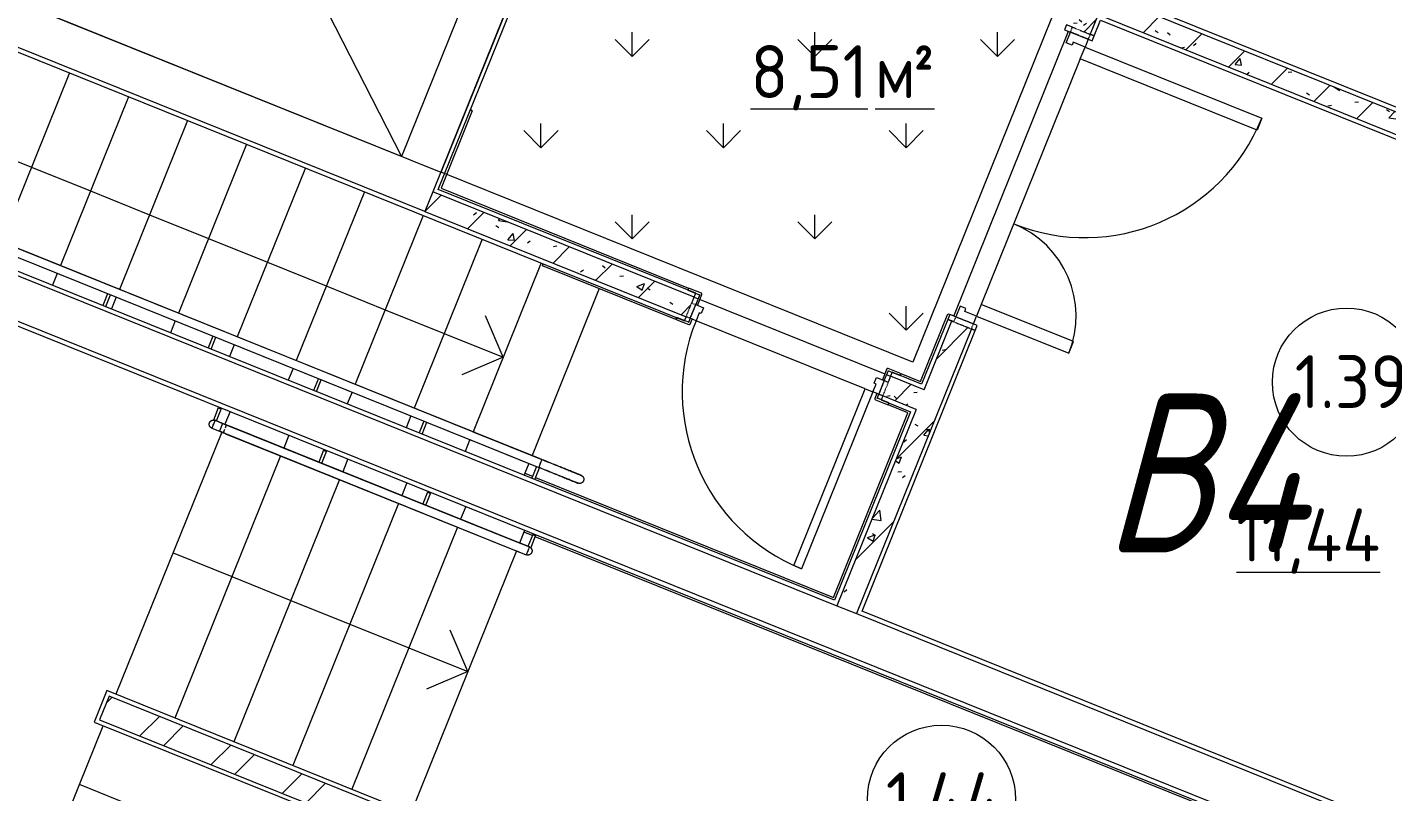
# Model space of a CAD drawing. Header units: millimetres. Extents: x -584918 to 2941280, y 3000189 to 4229862.
# Drawn here: x -417427 to -411009, y 3679839 to 3683450 of the extents above; entities that cross this region are included whole.
import ezdxf

# ---------------------------------------------------------------- set-up
doc = ezdxf.new("R2010")
doc.units = ezdxf.units.MM
doc.linetypes.add('ASVP_Невидимые', pattern=[5, 3, -2])
for name, color, linetype, lineweight in [('Двери', 7, 'Continuous', 0), ('Лестницы', 7, 'Continuous', 0), ('Линии', 7, 'Continuous', 0), ('Марки помещений', 7, 'Continuous', 0), ('Обобщенные модели', 7, 'Continuous', 0), ('Ограждение', 7, 'Continuous', 0), ('Перекрытие', 7, 'Continuous', 0), ('Стены внутренние', 7, 'Continuous', 0), ('Стены несущие', 7, 'Continuous', 0), ('Стены отделка', 7, 'Continuous', 0), ('Стены перегородки', 7, 'Continuous', 0), ('Стрелки вверх', 7, 'Continuous', 0), ('экспертиза ДУ категории', 1, 'Continuous', 0), ('экспертиза условные обозначения', 1, 'Continuous', 0)]:
    doc.layers.add(name, color=color, linetype=linetype, lineweight=lineweight)
doc.styles.add('GOST Common_2', font='', dxfattribs={"height": 500})
doc.styles.add('GOST Common_3', font='', dxfattribs={"width": 0.9, "height": 500})
doc.styles.add('mytext', font='isocpeur.ttf', dxfattribs={"width": 0.8, "oblique": 14.999978})
doc.styles.get('GOST Common_2').set_extended_font_data('GOST Common')
doc.styles.get('GOST Common_3').set_extended_font_data('GOST Common')
pattern_1 = [(45, (-437515.92, 3663725.22), (-141.4214, 141.4214), [])]
pattern_2 = [(50, (-437515.92, 3663725.22), (364.368, -31.8783), [38.1, -419.1]), (355, (-437515.92, 3663725.2), (-70.486, 382.1133), [30.48, -335.28]), (100.451, (-437485.56, 3663722.56), (293.885, 350.2334), [32.38, -356.18]), (46.184, (-437515.92, 3663826.8), (542.1585, -84.086), [57.15, -628.65]), (96.636, (-437470.74, 3663819.8), (474.805, 494.8554), [48.57, -534.27]), (351.184, (-437515.9, 3663826.8), (474.81, 494.85), [45.72, -502.92]), (21, (-437465.12, 3663801.42), (303.2285, -204.5305), [38.1, -419.1]), (326, (-437465.12, 3663801.4), (123.604, 368.376), [30.48, -335.28]), (71.451, (-437439.86, 3663784.37), (426.834, 163.8427), [32.38, -356.18]), (37.5, (-437515.92, 3663725.22), (6.17665, 169.11015), [16.764, -314.452, 16.764, -323.596, -336.55]), (37.5, (-437515.92, 3663725.22), (6.17665, 169.11015), [-671.576, 16.764, -319.786]), (7.5, (-437515.92, 3663725.22), (133.6389, 200.3615), [16.764, -177.292, 16.764, -306.832, -128.27]), (7.5, (-437515.92, 3663725.22), (133.6389, 200.3615), [-517.652, 16.764, -111.506]), (327.5, (-437629.21, 3663725.22), (271.1818, -11.45836), [16.764, -110.236, 16.764, -379.476, -525.78]), (327.5, (-437629.21, 3663725.22), (271.1818, -11.45836), [-523.24, 16.764, -509.016]), (317.5, (-437680, 3663725.22), (296.2585, 50.8528), [16.764, -148.336, 16.764, -246.38, -373.38]), (317.5, (-437680, 3663725.22), (296.2585, 50.8528), [-428.244, 16.764, -356.616])]

# ---------------------------------------------------------------- blocks, each defined once
blk = doc.blocks.new('Тип перил - Перила_Внутренний_-5255648-АР Этаж 01')
at = {"layer": 'Ограждение'}
for p, q in [((20967, 17847.8), (20968.8, 17852.1)), ((21010.8, 17854.2), (20975.4, 17868.5)), ((22411.5, 17289.8), (21039.8, 17842.5)), ((20960.4, 17831.4), (20995.8, 17817.1)), ((21024.9, 17805.4), (22396.6, 17252.7)), ((22459.4, 17270.5), (22424, 17284.7)), ((22409, 17247.6), (22444.4, 17233.4)), ((22452.8, 17254.1), (22451, 17249.7))]:
    blk.add_line(p, q, dxfattribs=at)
at = {"layer": 'Ограждение', "flags": 128}
for points in [[(21010.8, 17854.2), (21013.4, 17853.2), (21016, 17852.1), (21018.6, 17851.1), (21021.1, 17850.1), (21023.7, 17849), (21026.2, 17848), (21028.7, 17847), (21031.2, 17846), (21033.7, 17845), (21036.1, 17844), (21038.4, 17843.1), (21039.8, 17842.5)], [(21024.9, 17805.4), (21022.5, 17806.4), (21020.1, 17807.3), (21017.7, 17808.3), (21015.3, 17809.3), (21012.8, 17810.3), (21010.2, 17811.3), (21007.7, 17812.3), (21005.1, 17813.4), (21002.6, 17814.4), (21000, 17815.5), (20997.4, 17816.5), (20995.8, 17817.1)], [(22424, 17284.7), (22422.9, 17285.2), (22421.7, 17285.6), (22420.6, 17286.1), (22419.5, 17286.5), (22418.4, 17287), (22417.4, 17287.4), (22416.3, 17287.8), (22415.2, 17288.3), (22414.2, 17288.7), (22413.1, 17289.1), (22412.1, 17289.5), (22411.5, 17289.8)], [(22396.6, 17252.7), (22397.6, 17252.2), (22398.6, 17251.8), (22399.6, 17251.4), (22400.7, 17251), (22401.8, 17250.6), (22402.8, 17250.1), (22403.9, 17249.7), (22405, 17249.2), (22406.1, 17248.8), (22407.2, 17248.4), (22408.4, 17247.9), (22409, 17247.6)]]:
    blk.add_lwpolyline(points, dxfattribs=at)
blk = doc.blocks.new('Тип перил - D40-138916-АР Этаж 01')
at = {"layer": 'Ограждение', "flags": 128}
for points in [[(0, 20), (0.8, 20), (1.6, 19.9), (2.4, 19.9), (3.2, 19.7), (4, 19.6), (4.8, 19.4), (5.5, 19.2), (6.3, 19), (7, 18.7), (7.8, 18.4), (8.5, 18.1), (9.2, 17.7), (9.9, 17.4), (10.6, 16.9), (11.3, 16.5), (11.9, 16), (12.6, 15.6), (13.2, 15), (13.8, 14.5), (14.3, 13.9), (14.9, 13.3), (15.4, 12.7), (15.9, 12.1), (16.4, 11.5), (16.8, 10.8), (17.2, 10.1), (17.6, 9.4), (18, 8.7), (18.3, 8), (18.6, 7.2), (18.9, 6.5), (19.2, 5.7), (19.4, 5), (19.6, 4.2), (19.7, 3.4), (19.8, 2.6), (19.9, 1.8), (20, 1), (20, 0.2), (20, 0)], [(20, 0), (20, -0.8), (19.9, -1.6), (19.9, -2.4), (19.7, -3.2), (19.6, -4), (19.4, -4.8), (19.2, -5.5), (19, -6.3), (18.7, -7), (18.4, -7.8), (18.1, -8.5), (17.7, -9.2), (17.4, -9.9), (16.9, -10.6), (16.5, -11.3), (16, -11.9), (15.6, -12.6), (15, -13.2), (14.5, -13.8), (13.9, -14.3), (13.3, -14.9), (12.7, -15.4), (12.1, -15.9), (11.5, -16.4), (10.8, -16.8), (10.1, -17.2), (9.4, -17.6), (8.7, -18), (8, -18.3), (7.2, -18.6), (6.5, -18.9), (5.7, -19.2), (5, -19.4), (4.2, -19.6), (3.4, -19.7), (2.6, -19.8), (1.8, -19.9), (1, -20), (0.2, -20), (0, -20)]]:
    blk.add_lwpolyline(points, dxfattribs=at)
blk = doc.blocks.new('Тип перил - D40-V3-АР Этаж 01')
at = {"layer": 'Ограждение', "flags": 128}
for points in [[(0, 20), (0.8, 20), (1.6, 19.9), (2.4, 19.9), (3.2, 19.7), (4, 19.6), (4.8, 19.4), (5.5, 19.2), (6.3, 19), (7, 18.7), (7.8, 18.4), (8.5, 18.1), (9.2, 17.7), (9.9, 17.4), (10.6, 16.9), (11.3, 16.5), (11.9, 16), (12.6, 15.6), (13.2, 15), (13.8, 14.5), (14.3, 13.9), (14.9, 13.3), (15.4, 12.7), (15.9, 12.1), (16.4, 11.5), (16.8, 10.8), (17.2, 10.1), (17.6, 9.4), (18, 8.7), (18.3, 8), (18.6, 7.2), (18.9, 6.5), (19.2, 5.7), (19.4, 5), (19.6, 4.2), (19.7, 3.4), (19.8, 2.6), (19.9, 1.8), (20, 1), (20, 0.2), (20, 0)], [(20, 0), (20, -0.8), (19.9, -1.6), (19.9, -2.4), (19.7, -3.2), (19.6, -4), (19.4, -4.8), (19.2, -5.5), (19, -6.3), (18.7, -7), (18.4, -7.8), (18.1, -8.5), (17.7, -9.2), (17.4, -9.9), (16.9, -10.6), (16.5, -11.3), (16, -11.9), (15.6, -12.6), (15, -13.2), (14.5, -13.8), (13.9, -14.3), (13.3, -14.9), (12.7, -15.4), (12.1, -15.9), (11.5, -16.4), (10.8, -16.8), (10.1, -17.2), (9.4, -17.6), (8.7, -18), (8, -18.3), (7.2, -18.6), (6.5, -18.9), (5.7, -19.2), (5, -19.4), (4.2, -19.6), (3.4, -19.7), (2.6, -19.8), (1.8, -19.9), (1, -20), (0.2, -20), (0, -20)]]:
    blk.add_lwpolyline(points, dxfattribs=at)
blk = doc.blocks.new('Тип перил - Перила_Внутренний_-V4-АР Этаж 01')
at = {"layer": 'Ограждение'}
for p, q in [((20975.4, 17868.5), (20960.4, 17831.4)), ((20975.4, 17868.5), (21010.8, 17854.2)), ((21010.8, 17854.2), (20995.8, 17817.1)), ((21010.8, 17854.2), (20995.8, 17817.1)), ((21010.8, 17854.2), (21028.6, 17847)), ((21028.6, 17847), (21022.4, 17831.5)), ((21028.6, 17847), (21022.4, 17831.5)), ((21028.6, 17847), (21031.5, 17845.9)), ((21031.5, 17845.9), (22403.2, 17293.1)), ((20960.4, 17831.4), (20995.8, 17817.1)), ((20995.8, 17817.1), (21013.7, 17809.9)), ((21019.9, 17825.5), (21013.7, 17809.9)), ((21019.9, 17825.5), (21013.7, 17809.9)), ((21013.7, 17809.9), (21016.6, 17808.8)), ((21016.6, 17808.8), (22388.3, 17256)), ((22403.2, 17293.1), (22424, 17284.7)), ((22424, 17284.7), (22459.4, 17270.5)), ((22459.4, 17270.5), (22444.4, 17233.4)), ((22388.3, 17256), (22409, 17247.6)), ((22409, 17247.6), (22444.4, 17233.4))]:
    blk.add_line(p, q, dxfattribs=at)
blk = doc.blocks.new('ADSK_Ограждение_Опоры_Г_образная - D15 высота60 консоль80-139754-АР Этаж 01')
at = {"layer": 'Ограждение'}
for p, q in [((-7.5, 80), (-7.5, 17.7)), ((-7.5, 80), (0, 80)), ((0, 80), (7.5, 80)), ((7.5, 20), (7.5, 80))]:
    blk.add_line(p, q, dxfattribs=at)
blk = doc.blocks.new('ADSK_Ограждение_Опоры_Г_образная - D15 высота60 консоль80-V5-АР Этаж 01')
at = {"layer": 'Ограждение'}
for p, q in [((-7.5, 80), (-7.5, 20)), ((-7.5, 80), (0, 80)), ((0, 80), (7.5, 80)), ((7.5, 20), (7.5, 80))]:
    blk.add_line(p, q, dxfattribs=at)
blk = doc.blocks.new('ADSK_Ограждение_Опоры_Г_образная - D15 высота60 консоль80-V6-АР Этаж 01')
at = {"layer": 'Ограждение'}
for p, q in [((-7.5, 80), (-7.5, 20)), ((-7.5, 80), (0, 80)), ((0, 80), (7.5, 80)), ((7.5, 17.1), (7.5, 80))]:
    blk.add_line(p, q, dxfattribs=at)
blk = doc.blocks.new('Тип перил - Перила_Внутренний_-6278813-АР Этаж 01')
at = {"layer": 'Ограждение'}
for p, q in [((22191.9, 17814.9), (19410.8, 18935.6)), ((19395.9, 18898.5), (22176.9, 17777.8)), ((22471.6, 17702.2), (22204.3, 17809.9)), ((22189.4, 17772.8), (22456.7, 17665.1)), ((22456.7, 17665.1), (22503.1, 17646.4)), ((22518, 17683.5), (22471.6, 17702.2)), ((22511.4, 17667.1), (22509.7, 17662.8))]:
    blk.add_line(p, q, dxfattribs=at)
at = {"layer": 'Ограждение', "flags": 128}
for points in [[(22176.9, 17777.8), (22177.9, 17777.4), (22179, 17777), (22180, 17776.6), (22181.1, 17776.1), (22182.1, 17775.7), (22183.2, 17775.3), (22184.3, 17774.8), (22185.4, 17774.4), (22186.5, 17774), (22187.6, 17773.5), (22188.7, 17773.1), (22189.4, 17772.8)], [(22204.3, 17809.9), (22203.2, 17810.3), (22202.1, 17810.8), (22201, 17811.2), (22199.9, 17811.7), (22198.8, 17812.1), (22197.7, 17812.6), (22196.6, 17813), (22195.6, 17813.4), (22194.5, 17813.8), (22193.5, 17814.3), (22192.5, 17814.7), (22191.9, 17814.9)]]:
    blk.add_lwpolyline(points, dxfattribs=at)
blk = doc.blocks.new('Тип перил - Дуга D40_расстояние между поручнями 400-V34-АР Этаж 01')
at = {"layer": 'Ограждение'}
for p, q in [((0, 0), (0, 2.3)), ((0, -2.3), (0, 0))]:
    blk.add_line(p, q, dxfattribs=at)
at = {"layer": 'Ограждение', "flags": 128}
for points in [[(0, 20), (8, 20), (16, 20), (23.9, 20), (31.9, 20), (39.7, 20), (47.5, 20), (55.3, 20), (62.9, 20), (70.5, 20), (77.9, 20), (85.2, 20), (92.4, 20), (99.4, 20), (106.2, 20), (112.9, 20), (119.4, 20), (125.8, 20), (131.9, 20), (137.8, 20), (143.5, 20), (148.9, 20), (154.1, 20), (159.1, 20), (163.8, 20), (168.3, 20), (172.5, 20), (176.4, 20), (180, 20), (183.4, 20), (186.4, 20), (189.2, 20), (191.6, 20), (193.7, 20), (195.6, 20), (197.1, 20), (198.3, 20), (199.2, 20), (199.7, 20), (200, 20), (200, 20)], [(200, 20), (199.8, 20), (199.4, 20), (198.6, 20), (197.4, 20), (196, 20), (194.3, 20), (192.2, 20), (189.8, 20), (187.2, 20), (184.2, 20), (181, 20), (177.4, 20), (173.6, 20), (169.5, 20), (165.1, 20), (160.4, 20), (155.5, 20), (150.4, 20), (145, 20), (139.3, 20), (133.5, 20), (127.4, 20), (121.2, 20), (114.7, 20), (108.1, 20), (101.2, 20), (94.3, 20), (87.1, 20), (79.9, 20), (72.5, 20), (65, 20), (57.3, 20), (49.6, 20), (41.8, 20), (34, 20), (26.1, 20), (18.1, 20), (10.2, 20), (2.2, 20), (0, 20)], [(200, 20), (200.8, 20), (201.6, 19.9), (202.4, 19.9), (203.2, 19.7), (204, 19.6), (204.8, 19.4), (205.5, 19.2), (206.3, 19), (207, 18.7), (207.8, 18.4), (208.5, 18.1), (209.2, 17.7), (209.9, 17.4), (210.6, 16.9), (211.3, 16.5), (211.9, 16), (212.6, 15.6), (213.2, 15), (213.8, 14.5), (214.3, 13.9), (214.9, 13.3), (215.4, 12.7), (215.9, 12.1), (216.4, 11.5), (216.8, 10.8), (217.2, 10.1), (217.6, 9.4), (218, 8.7), (218.3, 8), (218.6, 7.2), (218.9, 6.5), (219.2, 5.7), (219.4, 5), (219.6, 4.2), (219.7, 3.4), (219.8, 2.6), (219.9, 1.8), (220, 1), (220, 0.2), (220, 0)], [(220, 0), (220, -0.8), (219.9, -1.6), (219.9, -2.4), (219.7, -3.2), (219.6, -4), (219.4, -4.8), (219.2, -5.5), (219, -6.3), (218.7, -7), (218.4, -7.8), (218.1, -8.5), (217.7, -9.2), (217.4, -9.9), (216.9, -10.6), (216.5, -11.3), (216, -11.9), (215.6, -12.6), (215, -13.2), (214.5, -13.8), (213.9, -14.3), (213.3, -14.9), (212.7, -15.4), (212.1, -15.9), (211.5, -16.4), (210.8, -16.8), (210.1, -17.2), (209.4, -17.6), (208.7, -18), (208, -18.3), (207.2, -18.6), (206.5, -18.9), (205.7, -19.2), (205, -19.4), (204.2, -19.6), (203.4, -19.7), (202.6, -19.8), (201.8, -19.9), (201, -20), (200.2, -20), (200, -20)], [(0, -20), (8, -20), (16, -20), (23.9, -20), (31.9, -20), (39.7, -20), (47.5, -20), (55.3, -20), (62.9, -20), (70.5, -20), (77.9, -20), (85.2, -20), (92.4, -20), (99.4, -20), (106.2, -20), (112.9, -20), (119.4, -20), (125.8, -20), (131.9, -20), (137.8, -20), (143.5, -20), (148.9, -20), (154.1, -20), (159.1, -20), (163.8, -20), (168.3, -20), (172.5, -20), (176.4, -20), (180, -20), (183.4, -20), (186.4, -20), (189.2, -20), (191.6, -20), (193.7, -20), (195.6, -20), (197.1, -20), (198.3, -20), (199.2, -20), (199.7, -20), (200, -20), (200, -20)], [(200, -20), (199.8, -20), (199.4, -20), (198.6, -20), (197.4, -20), (196, -20), (194.3, -20), (192.2, -20), (189.8, -20), (187.2, -20), (184.2, -20), (181, -20), (177.4, -20), (173.6, -20), (169.5, -20), (165.1, -20), (160.4, -20), (155.5, -20), (150.4, -20), (145, -20), (139.3, -20), (133.5, -20), (127.4, -20), (121.2, -20), (114.7, -20), (108.1, -20), (101.2, -20), (94.3, -20), (87.1, -20), (79.9, -20), (72.5, -20), (65, -20), (57.3, -20), (49.6, -20), (41.8, -20), (34, -20), (26.1, -20), (18.1, -20), (10.2, -20), (3.7, -20)]]:
    blk.add_lwpolyline(points, dxfattribs=at)
blk = doc.blocks.new('Тип перил - Перила_Внутренний_-V35-АР Этаж 01')
at = {"layer": 'Ограждение'}
for p, q in [((19410.8, 18935.6), (22183.6, 17818.3)), ((19395.9, 18898.5), (22168.6, 17781.2)), ((22168.6, 17781.2), (22189.4, 17772.8)), ((22183.6, 17818.3), (22204.3, 17809.9)), ((22204.3, 17809.9), (22518, 17683.5)), ((22189.4, 17772.8), (22503.1, 17646.4)), ((22510.5, 17664.9), (22503.1, 17646.4)), ((22518, 17683.5), (22510.5, 17664.9))]:
    blk.add_line(p, q, dxfattribs=at)
blk = doc.blocks.new('Тип перил - Перила_Внутренний_-6278830-АР Этаж 01')
at = {"layer": 'Ограждение', "flags": 128}
for points in [[(18188.6, 19385), (18189.6, 19384.6), (18190.6, 19384.2), (18191.7, 19383.8), (18192.7, 19383.4)], [(18207.3, 19420.7), (18206.2, 19421.1), (18205.2, 19421.5), (18204.2, 19421.9), (18203.6, 19422.1)], [(18216, 19417.1), (18214.9, 19417.6), (18213.8, 19418), (18212.7, 19418.5), (18211.6, 19418.9)], [(18196, 19382.1), (18197.1, 19381.6), (18198.2, 19381.2), (18199.3, 19380.7), (18200.4, 19380.3), (18201.1, 19380)], [(22176.9, 17777.8), (22177.9, 17777.4), (22179, 17777), (22180, 17776.6), (22181.1, 17776.1)], [(22195.6, 17813.4), (22194.5, 17813.8), (22193.5, 17814.3), (22192.5, 17814.7), (22191.9, 17814.9)], [(22204.3, 17809.9), (22203.2, 17810.3), (22202.1, 17810.8), (22201, 17811.2), (22199.9, 17811.7)], [(22184.3, 17774.8), (22185.4, 17774.4), (22186.5, 17774), (22187.6, 17773.5), (22188.7, 17773.1), (22189.4, 17772.8)]]:
    blk.add_lwpolyline(points, dxfattribs=at)
blk = doc.blocks.new('Тип перил - Перила_Внутренний_-V36-АР Этаж 01')
at = {"layer": 'Ограждение'}
for p, q in [((18188.6, 19385.1), (18201.1, 19380)), ((18203.5, 19422.2), (18216, 19417.1)), ((22176.9, 17777.8), (22189.4, 17772.8)), ((22191.8, 17814.9), (22204.3, 17809.9))]:
    blk.add_line(p, q, dxfattribs=at)
blk = doc.blocks.new('ADSK_Ограждение_Опоры_Г_образная - D15 высота60 консоль80-V38-АР Этаж 01')
at = {"layer": 'Ограждение'}
for p, q in [((-7.5, 80), (-7.5, 20)), ((7.5, 20), (7.5, 80))]:
    blk.add_line(p, q, dxfattribs=at)
blk = doc.blocks.new('ADSK_Ограждение_Опоры_Г_образная - D15 высота60 консоль80-V39-АР Этаж 01')
at = {"layer": 'Ограждение'}
for p, q in [((-7.5, 80), (-7.5, 20)), ((7.5, 20), (7.5, 80))]:
    blk.add_line(p, q, dxfattribs=at)
blk = doc.blocks.new('ASVP_ДверьПротивопожарнаяСтальная_2 полотна - EI30 1370х2000h_полотна_ О Пр _1250 в свету_-7521761-АР Этаж 01')
at = {"layer": 'Двери', "lineweight": 18}
for p, q in [((-685, 950), (-625, 950)), ((-685, 50), (-685, 950)), ((-625, 950), (-625, 50)), ((685, 520), (625, 520)), ((625, 520), (625, 50)), ((685, 50), (685, 520)), ((-725, 50), (-685, 50)), ((-725, -40), (-725, 50)), ((-625, 50), (-685, 50)), ((-685, 50), (-685, -10)), ((625, 50), (685, 50)), ((725, 50), (685, 50)), ((685, 50), (685, -10)), ((725, -40), (725, 50)), ((-670, -40), (-725, -40)), ((-685, -10), (-670, -10)), ((-670, -10), (-670, -40)), ((685, -10), (670, -10)), ((670, -10), (670, -40)), ((670, -40), (725, -40))]:
    blk.add_line(p, q, dxfattribs=at)
at = {"layer": 'Двери', "linetype": 'ASVP_Невидимые', "lineweight": 18}
for p, q in [((-750, 50), (-725, 50)), ((-750, -40), (-750, 50)), ((-725, 50), (-725, -40)), ((750, 50), (725, 50)), ((725, 50), (725, -40)), ((750, -40), (750, 50)), ((-725, -40), (-750, -40)), ((725, -40), (750, -40))]:
    blk.add_line(p, q, dxfattribs=at)
at = {"layer": 'Двери'}
for centre, radius, start, end in [((-685, 50), 900, 360, 90), ((685, 50), 470, 90, 180)]:
    blk.add_arc(centre, radius, start, end, dxfattribs=at)
blk = doc.blocks.new('ASVP_ДверьДеревянная_1 полотно - Входная_внутр_ 900х2000h_полотно_ Г Пр _850 в свету_-7521734-АР Этаж 01')
at = {"layer": 'Двери', "lineweight": 18}
for p, q in [((-450, 950), (-410, 950)), ((-450, 50), (-450, 950)), ((-410, 950), (-410, 50)), ((-480, 50), (-450, 50)), ((-480, -20), (-480, 50)), ((-410, 50), (-450, 50)), ((-450, 50), (-450, 10)), ((-450, 10), (-440, 10)), ((-440, 10), (-440, -20)), ((440, 10), (450, 10)), ((440, -20), (440, 10)), ((450, 50), (480, 50)), ((450, 10), (450, 50)), ((480, 50), (480, -20)), ((-440, -20), (-480, -20)), ((480, -20), (440, -20))]:
    blk.add_line(p, q, dxfattribs=at)
at = {"layer": 'Двери', "linetype": 'ASVP_Невидимые', "lineweight": 18}
for p, q in [((-500, 50), (-480, 50)), ((-500, -20), (-500, 50)), ((-480, 50), (-480, -20)), ((480, 50), (500, 50)), ((480, -20), (480, 50)), ((500, 50), (500, -20)), ((-480, -20), (-500, -20)), ((500, -20), (480, -20))]:
    blk.add_line(p, q, dxfattribs=at)
at = {"layer": 'Двери'}
blk.add_arc((-450, 50), 900, 0, 90, dxfattribs=at)
blk = doc.blocks.new('ASVP_НАЛИЧНИК МДФ_Двери - Наличник дверной МДФ-7487747-АР Этаж 01')
at = {"layer": 'Обобщенные модели'}
for p, q in [((-481, 0), (-540, 0)), ((-540, 0), (-540, -5)), ((-481, -1), (-481, 0)), ((-480, 50), (-480, -1)), ((-470, -5), (-470, 50)), ((470, 50), (470, -5)), ((480, -1), (480, 50)), ((540, 0), (481, 0)), ((481, 0), (481, -1)), ((540, -5), (540, 0)), ((-535, -10), (-475, -10)), ((-480, -1), (-481, -1)), ((475, -10), (535, -10)), ((481, -1), (480, -1))]:
    blk.add_line(p, q, dxfattribs=at)
for centre, start, end in [((-535, -5), 180, 270), ((-475, -5), 270, 360), ((475, -5), 180, 270), ((535, -5), 270, 360)]:
    blk.add_arc(centre, 5, start, end, dxfattribs=at)
blk = doc.blocks.new('ASVP_НАЛИЧНИК МДФ_Двери - Наличник дверной МДФ-V41-АР Этаж 01')
at = {"layer": 'Обобщенные модели'}
h = blk.add_hatch(dxfattribs=at)
h.set_pattern_fill('FP_18', color=256, style=0, pattern_type=2)
h.set_pattern_definition([(238.819, (-15157.38, -25229.885), (847.5705, 1239.66265), [208.25, -1874.25]), (228.514, (-14878.89, -25252.37), (-230.6308, -541.9905), [465.661, -465.661]), (220.384, (-14801.05, -25445.53), (-616.941, -697.6711), [263.418, -1053.671])])
h.paths.add_polyline_path([(535, -10), (539.1, -7.1), (540, -4), (540, 0), (480, 0.1), (480, 20), (470, 20), (470, -5), (471.5, -8.5), (475, -10), (525.2, -10)])
h.paths.add_polyline_path([(-475, -10), (-471.5, -8.5), (-470, -5), (-470, 20), (-480, 20), (-481, 0), (-540, 0), (-540, -5), (-537.5, -9), (-535, -10), (-487.9, -10)])
for p, q in [((-481, 0), (-540, 0)), ((-540, 0), (-540, -5)), ((-480, 20), (-480, -1)), ((-470, -5), (-470, 20)), ((470, 20), (470, -5)), ((480, -1), (480, 20)), ((-535, -10), (-475, -10)), ((-481, -1), (-481, 0)), ((-480, -1), (-481, -1)), ((475, -10), (535, -10)), ((481, -1), (480, -1)), ((540, 0), (481, 0)), ((481, 0), (481, -1)), ((540, -5), (540, 0))]:
    blk.add_line(p, q, dxfattribs=at)
for centre, start, end in [((-535, -5), 180, 270), ((-475, -5), 270, 360), ((475, -5), 180, 270), ((535, -5), 270, 360)]:
    blk.add_arc(centre, 5, start, end, dxfattribs=at)
blk = doc.blocks.new('ASVP_ОТКОС_Оштукатуривание дверного откоса - Оштукатуривание дверного откоса-7521762-АР Этаж 01')
at = {"layer": 'Обобщенные модели'}
for p, q in [((-750, 30), (-750, 0)), ((-725, 0), (-725, 30)), ((725, 30), (725, 0)), ((750, 0), (750, 30)), ((-750, 0), (-725, 0)), ((725, 0), (750, 0))]:
    blk.add_line(p, q, dxfattribs=at)
blk = doc.blocks.new('ASVP_ОТКОС_Оштукатуривание дверного откоса - Оштукатуривание дверного откоса-5741164-АР Этаж 01')
at = {"layer": 'Обобщенные модели'}
for p, q in [((-750, 20), (-750, 0)), ((-750, 0), (-725, 0)), ((-725, 0), (-725, 20)), ((725, 20), (725, 0)), ((725, 0), (750, 0)), ((750, 0), (750, 20))]:
    blk.add_line(p, q, dxfattribs=at)
blk = doc.blocks.new('ASVP_Марка_Помещение_ДваЗначения - Номер Площадь-685795-АР Этаж 01')
at = {"layer": 'Марки помещений'}
blk.add_circle((0, 0), 3.5, dxfattribs=at)

msp = doc.modelspace()

# ---------------------------------------------------------------- hatches: boundary and pattern name
at = {"layer": 'Стены внутренние'}
h = msp.add_hatch(dxfattribs=at)
h.set_pattern_fill('FP_1', color=256, style=0, pattern_type=2)
h.set_pattern_definition(pattern_1)
h.paths.add_polyline_path([(-413512.349, 3680680.668), (-412970.374, 3682025.571), (-413063.125, 3682062.948), (-413605.101, 3680718.046), (-413539.831, 3680691.743)])
h.paths.add_polyline_path([(-412409.709, 3683416.849), (-411792.978, 3684947.255), (-411885.73, 3684984.633), (-412502.461, 3683454.227), (-412419.054, 3683420.615)])
h = msp.add_hatch(dxfattribs=at)
h.set_pattern_fill('FP_2', color=256, style=0, pattern_type=2)
h.set_pattern_definition(pattern_2)
h.paths.add_polyline_path([(-413512.349, 3680680.668), (-412970.374, 3682025.571), (-413063.125, 3682062.948), (-413605.101, 3680718.046), (-413539.831, 3680691.743)])
h.paths.add_polyline_path([(-412409.709, 3683416.849), (-411792.978, 3684947.255), (-411885.73, 3684984.633), (-412502.461, 3683454.227), (-412419.054, 3683420.615)])
h = msp.add_hatch(dxfattribs=at)
h.set_pattern_fill('FP_1', color=256, style=0, pattern_type=2)
h.set_pattern_definition(pattern_1)
h.paths.add_polyline_path([(-408810.659, 3682074.3), (-408773.281, 3682167.052), (-409482.833, 3682452.991), (-409520.211, 3682360.239), (-408829.209, 3682081.776)])
h.paths.add_polyline_path([(-410447.73, 3682734.015), (-410410.352, 3682826.767), (-412334.954, 3683602.353), (-412372.332, 3683509.601), (-410454.851, 3682736.885)])
h = msp.add_hatch(dxfattribs=at)
h.set_pattern_fill('FP_2', color=256, style=0, pattern_type=2)
h.set_pattern_definition(pattern_2)
h.paths.add_polyline_path([(-408810.659, 3682074.3), (-408773.281, 3682167.052), (-409482.833, 3682452.991), (-409520.211, 3682360.239), (-408829.209, 3682081.776)])
h.paths.add_polyline_path([(-410447.73, 3682734.015), (-410410.352, 3682826.767), (-412334.954, 3683602.353), (-412372.332, 3683509.601), (-410454.851, 3682736.885)])
h = msp.add_hatch(dxfattribs=at)
h.set_pattern_fill('FP_1', color=256, style=0, pattern_type=2)
h.set_pattern_definition(pattern_1)
h.paths.add_polyline_path([(-413231.325, 3681645.565), (-413193.947, 3681738.317), (-413351.625, 3681801.859), (-413389.003, 3681709.107), (-413249.875, 3681653.04)])
h.paths.add_polyline_path([(-414316.522, 3682082.883), (-414279.144, 3682175.635), (-415512.744, 3682672.757), (-415550.122, 3682580.006), (-414323.997, 3682085.896)])
h = msp.add_hatch(dxfattribs=at)
h.set_pattern_fill('FP_2', color=256, style=0, pattern_type=2)
h.set_pattern_definition(pattern_2)
h.paths.add_polyline_path([(-413231.325, 3681645.565), (-413193.947, 3681738.317), (-413351.625, 3681801.859), (-413389.003, 3681709.107), (-413249.875, 3681653.04)])
h.paths.add_polyline_path([(-414316.522, 3682082.883), (-414279.144, 3682175.635), (-415512.744, 3682672.757), (-415550.122, 3682580.006), (-414323.997, 3682085.896)])
h = msp.add_hatch(dxfattribs=at)
h.set_pattern_fill('FP_6', color=256, style=0, pattern_type=2)
h.set_pattern_definition([(45, (-437515.92, 3663725.22), (-235.7317, 235.7317), []), (45, (-437358.77, 3663725.22), (-235.7317, 235.7317), [])])
h.paths.add_polyline_path([(-410623.474, 3677575.833), (-410578.621, 3677687.136), (-417040.444, 3680291.154), (-417085.297, 3680179.852), (-411120.448, 3677776.106)])
at = {"layer": 'экспертиза условные обозначения'}
h = msp.add_hatch(dxfattribs=at)
h.set_pattern_fill('GRASS', color=3, scale=24)
h.set_pattern_definition([(90, (-478209.37, 3564622.25), (-431.0523, 431.0523), [114.3, -747.8046]), (45, (-478209.37, 3564622.25), (-431.0523, 431.0523), [114.3, -495.3]), (135, (-478209.37, 3564622.25), (-431.0523, -431.0523), [114.3, -495.3])])
edge = h.paths.add_edge_path()
edge.add_line((-438292.262, 3686569.652), (-430259.503, 3683333.416))
edge.add_line((-430259.503, 3683333.416), (-428543.593, 3682641.93))
edge.add_line((-428543.593, 3682641.93), (-415272.751, 3677293.979))
edge.add_line((-415272.751, 3677293.979), (-415982.926, 3675531.693))
edge.add_line((-415982.926, 3675531.693), (-415982.926, 3673474.55))
edge.add_line((-415982.926, 3673474.55), (-417482.926, 3673474.55))
edge.add_line((-417482.926, 3673474.55), (-417482.926, 3676136.17))
edge.add_line((-417482.926, 3676136.17), (-421682.926, 3677828.708))
edge.add_line((-421682.926, 3677828.708), (-421682.926, 3677774.55))
edge.add_line((-421682.926, 3677774.55), (-423032.926, 3677774.55))
edge.add_line((-423032.926, 3677774.55), (-423032.926, 3678372.737))
edge.add_line((-423032.926, 3678372.737), (-424526.313, 3678974.55))
edge.add_line((-424526.313, 3678974.55), (-426708.102, 3678974.55))
edge.add_line((-426708.102, 3678974.55), (-426708.102, 3679852.235))
edge.add_line((-426708.102, 3679852.235), (-428273.224, 3680482.499))
edge.add_line((-428273.224, 3680482.499), (-430623.41, 3681425.916))
edge.add_arc((-430932.926, 3680370.36), 1100, 73.6575304, 174.5648861)
edge.add_line((-432027.98, 3680474.55), (-434782.926, 3680474.55))
edge.add_line((-434782.926, 3680474.55), (-434782.926, 3683107.812))
edge.add_line((-434782.926, 3683107.812), (-439002.437, 3684807.366))
edge.add_line((-439002.437, 3684807.366), (-438292.262, 3686569.652))
h = msp.add_hatch(dxfattribs=at)
h.set_pattern_fill('GRASS', color=4, scale=24)
h.set_pattern_definition([(90, (-497764.9, 3475975.67), (-431.0523, 431.0523), [114.3, -747.8046]), (45, (-497764.9, 3475975.7), (-431.0523, 431.0523), [114.3, -495.3]), (135, (-497764.9, 3475975.7), (-431.0523, -431.0523), [114.3, -495.3])])
h.paths.add_polyline_path([(-414202.428, 3685919.074), (-411976.382, 3685022.01), (-413247.222, 3681868.446), (-415473.267, 3682765.509)])

# ---------------------------------------------------------------- linework, layer by layer
at = {"layer": 'Лестницы'}
for p, q in [((-417227.132, 3683234.252), (-417548.579, 3682436.586)), ((-417227.132, 3683234.252), (-417548.579, 3682436.586)), ((-416948.876, 3683122.12), (-417270.323, 3682324.453)), ((-416948.876, 3683122.12), (-417270.323, 3682324.453)), ((-416670.62, 3683009.987), (-416992.068, 3682212.32)), ((-416670.62, 3683009.987), (-416992.068, 3682212.32)), ((-416392.365, 3682897.854), (-416713.812, 3682100.188)), ((-416392.365, 3682897.854), (-416713.812, 3682100.188)), ((-416114.109, 3682785.721), (-416435.556, 3681988.055)), ((-416114.109, 3682785.721), (-416435.556, 3681988.055)), ((-415835.853, 3682673.588), (-416157.301, 3681875.922)), ((-415835.853, 3682673.588), (-416157.301, 3681875.922)), ((-415557.598, 3682561.455), (-415879.045, 3681763.789)), ((-415557.598, 3682561.455), (-415879.045, 3681763.789)), ((-415279.342, 3682449.322), (-415600.789, 3681651.656)), ((-415279.342, 3682449.322), (-415600.789, 3681651.656)), ((-415001.086, 3682337.189), (-415322.675, 3681539.172)), ((-415001.086, 3682337.189), (-415322.675, 3681539.172)), ((-417285.275, 3682287.353), (-417307.701, 3682231.701)), ((-417285.275, 3682287.353), (-417307.701, 3682231.701)), ((-414726.568, 3682215.781), (-415044.278, 3681427.39)), ((-417007.019, 3682175.22), (-417029.445, 3682119.569)), ((-417007.019, 3682175.22), (-417029.445, 3682119.569)), ((-416728.763, 3682063.087), (-416751.19, 3682007.436)), ((-416728.763, 3682063.087), (-416751.19, 3682007.436)), ((-416450.508, 3681950.954), (-416472.934, 3681895.303)), ((-416450.508, 3681950.954), (-416472.934, 3681895.303)), ((-416172.252, 3681838.821), (-416194.678, 3681783.17)), ((-416172.252, 3681838.821), (-416194.678, 3681783.17)), ((-415893.996, 3681726.688), (-415916.423, 3681671.037)), ((-415893.996, 3681726.688), (-415916.423, 3681671.037)), ((-416469.889, 3681635.321), (-416494.184, 3681575.032)), ((-416469.889, 3681635.321), (-416494.184, 3681575.032)), ((-415615.741, 3681614.555), (-415638.167, 3681558.904)), ((-415615.741, 3681614.555), (-415638.167, 3681558.904)), ((-416509.135, 3681537.931), (-417008.126, 3680299.693)), ((-416509.135, 3681537.931), (-417008.126, 3680299.693)), ((-416191.633, 3681523.188), (-416215.928, 3681462.899)), ((-416191.633, 3681523.188), (-416215.928, 3681462.899)), ((-415337.343, 3681502.774), (-415359.911, 3681446.771)), ((-415337.343, 3681502.774), (-415359.911, 3681446.771)), ((-416230.879, 3681425.798), (-416729.871, 3680187.561)), ((-416230.879, 3681425.798), (-416729.871, 3680187.561)), ((-415913.377, 3681411.055), (-415937.673, 3681350.766)), ((-415913.377, 3681411.055), (-415937.673, 3681350.766)), ((-415059.31, 3681390.089), (-415077.918, 3681343.914)), ((-415952.624, 3681313.665), (-416451.615, 3680075.428)), ((-415952.624, 3681313.665), (-416451.615, 3680075.428)), ((-415635.122, 3681298.922), (-415659.417, 3681238.633)), ((-415635.122, 3681298.922), (-415659.417, 3681238.633)), ((-415674.368, 3681201.532), (-416173.359, 3679963.295)), ((-415674.368, 3681201.532), (-416173.359, 3679963.295)), ((-415356.866, 3681186.789), (-415381.161, 3681126.5)), ((-415356.866, 3681186.789), (-415381.161, 3681126.5)), ((-415396.112, 3681089.4), (-415895.104, 3679851.162)), ((-415396.112, 3681089.4), (-415895.104, 3679851.162)), ((-415082.348, 3681065.381), (-415103.047, 3681014.016)), ((-415082.348, 3681065.381), (-415103.047, 3681014.016)), ((-415117.715, 3680977.618), (-415616.848, 3679739.029)), ((-415117.715, 3680977.618), (-415616.848, 3679739.029)), ((-417180.063, 3679873.035), (-417067.931, 3680151.29)), ((-417686.672, 3678615.895), (-417180.063, 3679873.035)), ((-417686.672, 3678615.895), (-417180.063, 3679873.035)), ((-416901.808, 3679760.902), (-417180.063, 3679873.035))]:
    msp.add_line(p, q, dxfattribs=at)
at = {"layer": 'Линии'}
for p, q in [((-416806.426, 3685080.846), (-415660.871, 3682840.265)), ((-415044.14, 3684370.671), (-415660.871, 3682840.265)), ((-415660.871, 3682840.265), (-417423.156, 3683550.439))]:
    msp.add_line(p, q, dxfattribs=at)
at = {"layer": 'Перекрытие'}
for p, q in [((-415044.14, 3684370.671), (-415660.871, 3682840.265)), ((-413053.781, 3682086.136), (-412511.805, 3683431.039)), ((-412456.431, 3683300.909), (-412923.652, 3682141.511)), ((-415001.086, 3682337.189), (-415322.675, 3681539.172)), ((-414279.144, 3682175.635), (-414260.594, 3682168.159)), ((-414251.319, 3682164.422), (-413379.451, 3681813.072)), ((-413472.48, 3681742.747), (-414270.146, 3682064.194)), ((-413370.176, 3681809.334), (-413351.625, 3681801.859)), ((-415337.343, 3681502.774), (-415359.911, 3681446.771))]:
    msp.add_line(p, q, dxfattribs=at)
at = {"layer": 'Стены внутренние'}
for p, q in [((-417608.66, 3683625.195), (-415475.367, 3682765.509)), ((-415326.064, 3683055.74), (-415473.706, 3682689.37)), ((-415326.064, 3683055.74), (-415335.339, 3683059.477)), ((-415473.706, 3682689.37), (-414305.032, 3682218.412)), ((-414995.293, 3682324.073), (-414991.555, 3682333.348)), ((-414364.836, 3682070.009), (-414995.293, 3682324.073)), ((-414305.032, 3682218.412), (-414306.901, 3682213.774)), ((-414364.836, 3682070.009), (-414362.967, 3682074.646)), ((-413210.559, 3681777.356), (-413081.607, 3682097.35)), ((-413081.607, 3682097.35), (-413072.331, 3682093.612)), ((-413303.311, 3681814.733), (-413305.18, 3681810.096)), ((-413303.311, 3681814.733), (-413210.559, 3681777.356)), ((-413362.859, 3681666.227), (-413359.122, 3681675.502)), ((-413270.364, 3681628.953), (-413362.859, 3681666.227)), ((-413621.713, 3680757.085), (-413270.364, 3681628.953)), ((-415077.918, 3681343.914), (-415081.656, 3681334.638)), ((-415077.918, 3681343.914), (-415041.476, 3681329.228)), ((-415028.037, 3681323.812), (-413621.713, 3680757.085)), ((-415082.348, 3681065.381), (-415078.61, 3681074.656)), ((-415042.691, 3681049.4), (-415082.348, 3681065.381)), ((-410064.471, 3679043.251), (-415029.253, 3681043.984))]:
    msp.add_line(p, q, dxfattribs=at)
at = {"layer": 'Стены несущие'}
for p, q in [((-412334.954, 3683602.353), (-410410.352, 3682826.767)), ((-412372.332, 3683509.601), (-412409.709, 3683416.849)), ((-412372.332, 3683509.601), (-410447.73, 3682734.015)), ((-415512.744, 3682672.757), (-415550.122, 3682580.006)), ((-414279.144, 3682175.635), (-415512.744, 3682672.757)), ((-415550.122, 3682580.006), (-414316.522, 3682082.883)), ((-414290.358, 3682147.809), (-414279.144, 3682175.635)), ((-413193.947, 3681738.317), (-413063.125, 3682062.948)), ((-413053.85, 3682059.211), (-413063.125, 3682062.948)), ((-412970.374, 3682025.571), (-413512.349, 3680680.668)), ((-413351.625, 3681801.859), (-413362.839, 3681774.033)), ((-413193.947, 3681738.317), (-413351.625, 3681801.859)), ((-413231.325, 3681645.565), (-413389.003, 3681709.107)), ((-413231.325, 3681645.565), (-413605.101, 3680718.046)), ((-413605.101, 3680718.046), (-413512.349, 3680680.668))]:
    msp.add_line(p, q, dxfattribs=at)
at = {"layer": 'Стены отделка'}
for p, q in [((-415486.718, 3682683.832), (-414193.453, 3685893.048)), ((-422680.943, 3685432.057), (-414323.997, 3682064.333)), ((-413616.176, 3680744.072), (-423039.768, 3684541.639)), ((-414783.881, 3684481.419), (-415512.744, 3682672.757)), ((-415550.122, 3682580.006), (-419445.701, 3684149.866)), ((-410402.877, 3682845.317), (-412308.928, 3683613.428)), ((-412391.159, 3683409.374), (-412361.257, 3683483.575)), ((-412361.257, 3683483.575), (-410455.205, 3682715.465)), ((-412409.709, 3683416.849), (-412391.159, 3683409.374)), ((-419819.478, 3683222.347), (-413605.101, 3680718.046)), ((-414271.669, 3682194.185), (-415486.718, 3682683.832)), ((-410025.432, 3679059.864), (-417927.893, 3682244.437)), ((-417953.919, 3682233.363), (-410051.458, 3679048.789)), ((-414279.144, 3682175.635), (-414271.669, 3682194.185)), ((-414323.997, 3682064.333), (-414316.522, 3682082.883)), ((-413081.676, 3682070.424), (-413205.022, 3681764.343)), ((-413063.125, 3682062.948), (-413081.676, 3682070.424)), ((-413486.323, 3680691.743), (-412951.823, 3682018.095)), ((-412951.823, 3682018.095), (-412970.374, 3682025.571)), ((-413344.15, 3681820.409), (-413351.625, 3681801.859)), ((-413205.022, 3681764.343), (-413344.15, 3681820.409)), ((-413389.003, 3681709.107), (-413396.479, 3681690.556)), ((-413396.479, 3681690.556), (-413257.351, 3681634.49)), ((-413257.351, 3681634.49), (-413616.176, 3680744.072)), ((-413231.325, 3681645.565), (-413231.325, 3681645.565)), ((-413605.101, 3680718.046), (-413605.101, 3680718.046)), ((-413512.349, 3680680.668), (-409950.677, 3679245.367)), ((-413512.349, 3680680.668), (-413512.349, 3680680.668)), ((-409961.751, 3679271.393), (-413486.323, 3680691.743)), ((-417051.519, 3680317.18), (-417111.323, 3680168.777)), ((-410589.696, 3677713.162), (-417051.519, 3680317.18)), ((-417111.323, 3680168.777), (-416061.585, 3679745.748))]:
    msp.add_line(p, q, dxfattribs=at)
at = {"layer": 'Стены перегородки'}
for p, q in [((-417040.444, 3680291.154), (-417085.297, 3680179.852)), ((-410578.621, 3677687.136), (-417040.444, 3680291.154)), ((-417085.297, 3680179.852), (-410623.474, 3677575.833))]:
    msp.add_line(p, q, dxfattribs=at)
at = {"layer": 'Стрелки вверх'}
for p, q in [((-417684.8, 3682901.176), (-417406.544, 3682789.043)), ((-417406.544, 3682789.043), (-417128.289, 3682676.91)), ((-417128.289, 3682676.91), (-416850.033, 3682564.778)), ((-416850.033, 3682564.778), (-416571.777, 3682452.645)), ((-416571.777, 3682452.645), (-416293.521, 3682340.512)), ((-416293.521, 3682340.512), (-416015.266, 3682228.379)), ((-416015.266, 3682228.379), (-415737.01, 3682116.246)), ((-415737.01, 3682116.246), (-415458.754, 3682004.113)), ((-415180.499, 3681891.98), (-415263.56, 3682087.175)), ((-415458.754, 3682004.113), (-415180.499, 3681891.98)), ((-415180.499, 3681891.98), (-415375.693, 3681808.919)), ((-416739.007, 3680967.507), (-416460.752, 3680855.374)), ((-416460.752, 3680855.374), (-416182.496, 3680743.241)), ((-416182.496, 3680743.241), (-415904.24, 3680631.108)), ((-415904.24, 3680631.108), (-415625.985, 3680518.975)), ((-415347.729, 3680406.843), (-415430.79, 3680602.037)), ((-415625.985, 3680518.975), (-415347.729, 3680406.843)), ((-415347.729, 3680406.843), (-415542.923, 3680323.781))]:
    msp.add_line(p, q, dxfattribs=at)
at = {"layer": 'экспертиза условные обозначения', "color": 4}
msp.add_lwpolyline([(-414202.428, 3685919.074), (-411976.382, 3685022.01), (-413247.222, 3681868.446), (-415473.267, 3682765.509), (-414202.428, 3685919.074)], dxfattribs=at)

# ---------------------------------------------------------------- block references
at = {"layer": 'Двери'}
for name, p, rotation in [('ASVP_ДверьПротивопожарнаяСтальная_2 полотна - EI30 1370х2000h_полотна_ О Пр _1250 в свету_-7521761-АР Этаж 01', (-412736.417, 3682739.899), 248.0513009164576), ('ASVP_ДверьДеревянная_1 полотно - Входная_внутр_ 900х2000h_полотно_ Г Пр _850 в свету_-7521734-АР Этаж 01', (-413834.074, 3681942.371), 158.0513009164568)]:
    msp.add_blockref(name, p, dxfattribs=dict(at, rotation=rotation))
at = {"layer": 'Марки помещений', "xscale": 99.99999999999993, "yscale": 99.99999999999993, "zscale": 99.99999999999993}
for p in [(-411199.652, 3681773.773), (-413111.48, 3679803.561)]:
    msp.add_blockref('ASVP_Марка_Помещение_ДваЗначения - Номер Площадь-685795-АР Этаж 01', p, dxfattribs=at)
at = {"layer": 'Обобщенные модели'}
for name, p, rotation in [('ASVP_ОТКОС_Оштукатуривание дверного откоса - Оштукатуривание дверного откоса-7521762-АР Этаж 01', (-412801.344, 3682766.063), 248.0513009164576), ('ASVP_ОТКОС_Оштукатуривание дверного откоса - Оштукатуривание дверного откоса-5741164-АР Этаж 01', (-412671.491, 3682713.734), 68.05130091645741), ('ASVP_НАЛИЧНИК МДФ_Двери - Наличник дверной МДФ-7487747-АР Этаж 01', (-413807.909, 3682007.297), 158.0513009164568), ('ASVP_НАЛИЧНИК МДФ_Двери - Наличник дверной МДФ-V41-АР Этаж 01', (-413860.238, 3681877.445), 338.0513009164566)]:
    msp.add_blockref(name, p, dxfattribs=dict(at, rotation=rotation))
at = {"layer": 'Ограждение'}
for name in ['Тип перил - Перила_Внутренний_-6278813-АР Этаж 01', 'Тип перил - Перила_Внутренний_-V35-АР Этаж 01', 'Тип перил - Перила_Внутренний_-V36-АР Этаж 01', 'Тип перил - Перила_Внутренний_-6278830-АР Этаж 01', 'Тип перил - Перила_Внутренний_-5255648-АР Этаж 01', 'Тип перил - Перила_Внутренний_-V4-АР Этаж 01']:
    msp.add_blockref(name, (-437515.924, 3663725.217), dxfattribs=at)
for name, p, rotation in [('ADSK_Ограждение_Опоры_Г_образная - D15 высота60 консоль80-V38-АР Этаж 01', (-417033.912, 3682207.62), 158.0513009164574), ('ADSK_Ограждение_Опоры_Г_образная - D15 высота60 консоль80-V38-АР Этаж 01', (-416536.154, 3682007.031), 158.0513009164574), ('ADSK_Ограждение_Опоры_Г_образная - D15 высота60 консоль80-V38-АР Этаж 01', (-416038.395, 3681806.441), 158.0513009164574), ('ADSK_Ограждение_Опоры_Г_образная - D15 высота60 консоль80-139754-АР Этаж 01', (-416548.035, 3681575.17), 338.0513009164569), ('Тип перил - D40-138916-АР Этаж 01', (-416548.035, 3681575.17), 158.0513009164569), ('ADSK_Ограждение_Опоры_Г_образная - D15 высота60 консоль80-V38-АР Этаж 01', (-415540.636, 3681605.852), 158.0513009164574), ('ADSK_Ограждение_Опоры_Г_образная - D15 высота60 консоль80-V5-АР Этаж 01', (-416051.609, 3681375.118), 338.0513009164569), ('ADSK_Ограждение_Опоры_Г_образная - D15 высота60 консоль80-V39-АР Этаж 01', (-415008.592, 3681391.446), 158.0513009164569), ('Тип перил - Дуга D40_расстояние между поручнями 400-V34-АР Этаж 01', (-415005.378, 3681390.151), 338.0513009164569), ('ADSK_Ограждение_Опоры_Г_образная - D15 высота60 консоль80-V5-АР Этаж 01', (-415560.431, 3681177.181), 338.0513009164569), ('ADSK_Ограждение_Опоры_Г_образная - D15 высота60 консоль80-V6-АР Этаж 01', (-415064.005, 3680977.128), 338.0513009164569), ('Тип перил - D40-V3-АР Этаж 01', (-415064.005, 3680977.128), 338.0513009164569)]:
    msp.add_blockref(name, p, dxfattribs=dict(at, rotation=rotation))

# ---------------------------------------------------------------- texts
at = {"layer": 'Марки помещений', "char_height": 250, "attachment_point": 1}
for s, insert, width, style in [('\\L8,51 ', (-414013.329, 3683365.55), 714.30356, 'GOST Common_2'), ('\\L\\fGOST Common|b0|i0|c238|p34|;\\W.9;\\L²', (-413245.376, 3683365.55), 165.94931, 'GOST Common_3'), ('\\L\\fGOST Common|b0|i0|c204|p34|;\\W.9;\\Lм', (-413423.97, 3683365.55), 216.45562, 'GOST Common_2'), ('1.39', (-411444.459, 3681901.498), 606.07575, 'GOST Common_2'), ('\\L11,44 ', (-411719.396, 3681176.968), 894.68325, 'GOST Common_2'), ('1.44', (-413374.287, 3679931.286), 649.36687, 'GOST Common_2')]:
    msp.add_mtext(s, dxfattribs=dict(at, insert=insert, width=width, style=style))
at = {"layer": 'экспертиза ДУ категории', "lineweight": 50, "insert": (-412347.302, 3681719.941), "char_height": 750, "attachment_point": 1, "style": 'mytext'}
msp.add_mtext_dynamic_manual_height_columns('В4', width=2459.42723, gutter_width=17359.771, heights=[0], dxfattribs=at)

doc.saveas('drawing.dxf')
